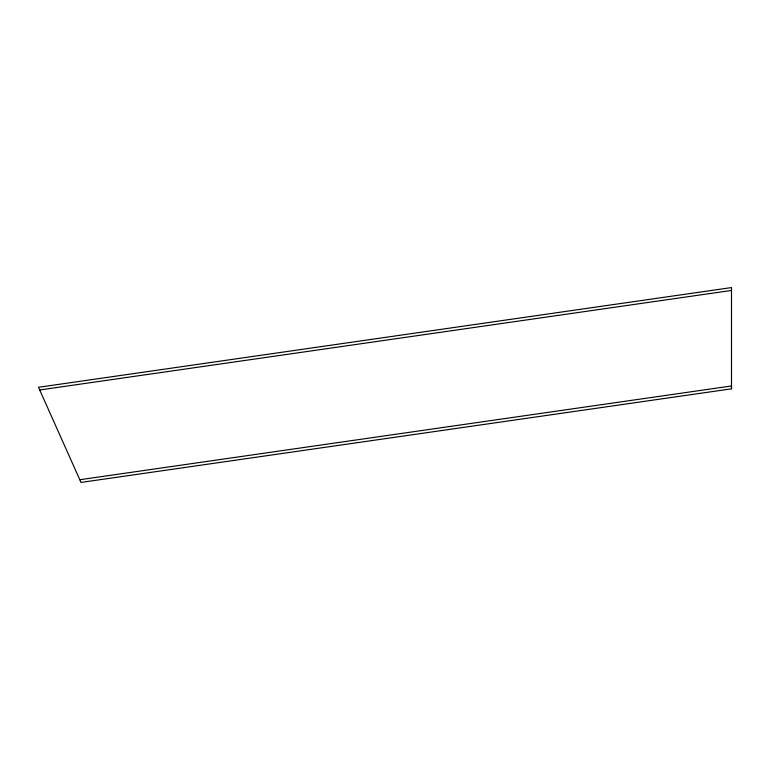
<?xml version="1.0" encoding="UTF-8"?>
<svg xmlns="http://www.w3.org/2000/svg" width="770" height="770" viewBox="0 0 770 770"><rect width="100%" height="100%" fill="white"/><g stroke="black" fill="none" stroke-linecap="round" stroke-linejoin="round"><path stroke-width="1.16" d="M731.5 388.831L731.5 287.576L38.5 387.281L81.004 482.424L731.5 388.831L731.5 385.963L79.801 479.729M39.703 389.976L731.5 290.444"/></g></svg>
